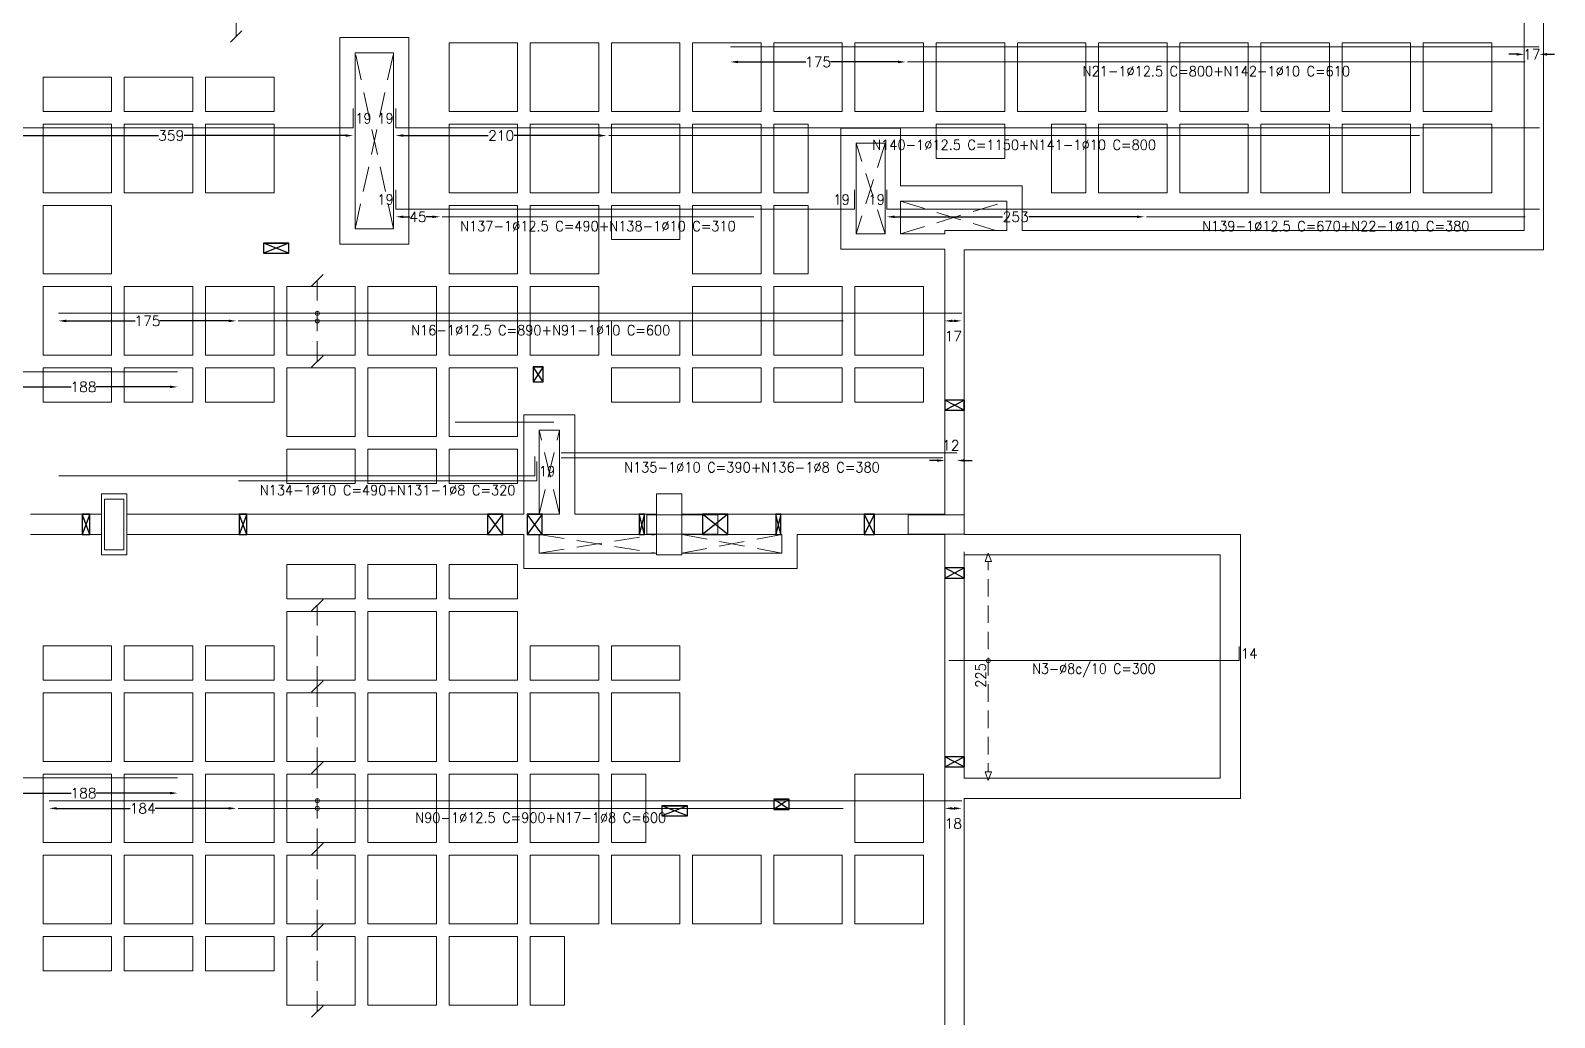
# Model space of a CAD drawing. Header units: millimetres. Extents: x -32 to 332, y -138 to 116.
# Drawn here: x 205.79 to 235.82, y -105.88 to -86.44 of the extents above; entities that cross this region are included whole.
import ezdxf
from ezdxf.enums import TextEntityAlignment as Align

# ---------------------------------------------------------------- set-up
doc = ezdxf.new("R2010")
doc.units = ezdxf.units.MM
doc.linetypes.add('TRAZO_HUECO', pattern=[0.75, 0.5, -0.25])
doc.layers.add('A-COT-01', color=9, linetype='Continuous')
doc.layers.add('FURAÇÃO', color=8, linetype='Continuous')
for name, color, linetype, lineweight in [('ARR_L_I_IG_DIST', 8, 'Continuous', 0), ('ARR_L_I_IG_LINHA', 2, 'Continuous', 0), ('ARR_L_I_IG_MARCA', 2, 'Continuous', 9), ('ARR_L_I_POSICAO', 4, 'Continuous', 9), ('ARR_LONG_INF', 6, 'Continuous', 15), ('ARR_LONG_INF_TXT', 1, 'Continuous', 9), ('LJ_NERV_RETI', 8, 'Continuous', 9), ('LJ_SIMB_ABER', 8, 'Continuous', 0), ('PA_NUM_ALTUR', 7, 'Continuous', 9), ('PILAR_CONCRETO', 8, 'Continuous', 0), ('PILAR_CONCRETO_APOIADO', 8, 'Continuous', 0), ('VIG_FACES', 8, 'Continuous', 0)]:
    doc.layers.add(name, color=color, linetype=linetype, lineweight=lineweight)
doc.styles.add('CYPETXT_0.3_romans', font='romans.shx', dxfattribs={"height": 0.2})
doc.styles.add('CYPETXT_romans', font='romans.shx', dxfattribs={"height": 0.2})
doc.dimstyles.new('cype_arrow', dxfattribs={"dimtxt": 0.18, "dimasz": 0.15, "dimexe": 0.075, "dimexo": 0.075, "dimgap": 0, "dimtad": 0, "dimdec": 4, "dimzin": 0, "dimdsep": 46, "dimtxsty": 'CYPETXT_0.3_romans', "dimcen": 0.09, "dimadec": 0, "dimazin": 0, "dimtfac": 1, "dimtdec": 4, "dimtofl": 0, "dimtmove": 2, "dimatfit": 3, "dimfxl": 1, "dimtolj": 1, "dimtzin": 0, "dimarcsym": 0})

# ---------------------------------------------------------------- blocks, each defined once
blk = doc.blocks.new('Forma 2PvtoTipo')
at = {"layer": 'FURAÇÃO', "color": 8}
for points in [[(617.049, -89.748), (617.049, -89.548), (616.549, -89.548), (616.549, -89.748), (617.049, -89.748), (616.549, -89.548), (617.049, -89.548), (616.549, -89.748)], [(622.06, -92.285), (622.06, -91.985), (621.86, -91.985), (621.86, -92.285), (622.06, -92.285), (621.86, -91.985), (622.06, -91.985), (621.86, -92.285)], [(629.973, -92.841), (630.353, -92.841), (630.353, -92.641), (629.973, -92.641), (629.973, -92.841), (630.353, -92.641), (630.353, -92.841), (629.973, -92.641)], [(613.124, -95.29), (613.124, -94.89), (612.974, -94.89), (612.974, -95.29), (613.124, -95.29), (612.974, -94.89), (613.124, -94.89), (612.974, -95.29)], [(616.22, -95.29), (616.22, -94.89), (616.07, -94.89), (616.07, -95.29), (616.22, -95.29), (616.07, -94.89), (616.22, -94.89), (616.07, -95.29)], [(621.261, -95.29), (621.261, -94.89), (620.961, -94.89), (620.961, -95.29), (621.261, -95.29), (620.961, -94.89), (621.261, -94.89), (620.961, -95.29)], [(622.042, -95.29), (622.042, -94.89), (621.742, -94.89), (621.742, -95.29), (622.042, -95.29), (621.742, -94.89), (622.042, -94.89), (621.742, -95.29)], [(624.053, -95.29), (624.053, -94.89), (623.953, -94.89), (623.953, -95.29), (624.053, -95.29), (623.953, -94.89), (624.053, -94.89), (623.953, -95.29)], [(625.701, -95.29), (625.701, -94.89), (625.201, -94.89), (625.2, -95.29), (625.701, -95.29), (625.201, -94.89), (625.701, -94.89), (625.2, -95.29)], [(626.742, -95.29), (626.742, -94.89), (626.642, -94.89), (626.642, -95.29), (626.742, -95.29), (626.642, -94.89), (626.742, -94.89), (626.642, -95.29)], [(628.587, -95.29), (628.587, -94.89), (628.387, -94.89), (628.387, -95.29), (628.587, -95.29), (628.387, -94.89), (628.587, -94.89), (628.387, -95.29)], [(629.973, -96.147), (630.353, -96.147), (630.353, -95.947), (629.973, -95.947), (629.973, -96.147), (630.353, -95.947), (630.353, -96.147), (629.973, -95.947)], [(629.973, -99.865), (630.353, -99.865), (630.353, -99.665), (629.973, -99.665), (629.973, -99.865), (630.353, -99.665), (630.353, -99.865), (629.973, -99.665)], [(626.904, -100.702), (626.904, -100.502), (626.604, -100.502), (626.604, -100.702), (626.904, -100.702), (626.604, -100.502), (626.904, -100.502), (626.604, -100.702)], [(624.9, -100.832), (624.9, -100.632), (624.4, -100.632), (624.4, -100.832), (624.9, -100.832), (624.4, -100.632), (624.9, -100.632), (624.4, -100.832)]]:
    blk.add_lwpolyline(points, dxfattribs=at)
at = {"layer": 'LJ_NERV_RETI', "color": 8}
for points in [[(621.554, -86.957), (621.554, -85.607), (620.204, -85.607), (620.204, -86.957)], [(623.154, -86.957), (623.154, -85.607), (621.804, -85.607), (621.804, -86.957)], [(624.754, -86.957), (624.754, -85.607), (623.404, -85.607), (623.404, -86.957)], [(626.354, -86.957), (626.354, -85.607), (625.004, -85.607), (625.004, -86.957)], [(627.954, -86.957), (627.954, -85.607), (626.604, -85.607), (626.604, -86.957)], [(629.554, -86.957), (629.554, -85.607), (628.204, -85.607), (628.204, -86.957)], [(631.154, -86.957), (631.154, -85.607), (629.804, -85.607), (629.804, -86.957)], [(632.754, -86.957), (632.754, -85.607), (631.404, -85.607), (631.404, -86.957)], [(634.354, -86.957), (634.354, -85.607), (633.004, -85.607), (633.004, -86.957)], [(635.954, -86.957), (635.954, -85.607), (634.604, -85.607), (634.604, -86.957)], [(637.554, -86.957), (637.554, -85.607), (636.204, -85.607), (636.204, -86.957)], [(639.154, -86.957), (639.154, -85.607), (637.804, -85.607), (637.804, -86.957)], [(640.754, -86.957), (640.754, -85.607), (639.404, -85.607), (639.404, -86.957)], [(613.554, -86.957), (613.554, -86.282), (612.204, -86.282), (612.204, -86.957)], [(615.154, -86.957), (615.154, -86.282), (613.804, -86.282), (613.804, -86.957)], [(616.754, -86.957), (616.754, -86.282), (615.404, -86.282), (615.404, -86.957)], [(613.554, -88.557), (613.554, -87.207), (612.204, -87.207), (612.204, -88.557)], [(615.154, -88.557), (615.154, -87.207), (613.804, -87.207), (613.804, -88.557)], [(616.754, -88.557), (616.754, -87.207), (615.404, -87.207), (615.404, -88.557)], [(621.554, -88.557), (621.554, -87.207), (620.204, -87.207), (620.204, -88.557)], [(623.154, -88.557), (623.154, -87.207), (621.804, -87.207), (621.804, -88.557)], [(624.754, -88.557), (624.754, -87.207), (623.404, -87.207), (623.404, -88.557)], [(626.354, -88.557), (626.354, -87.207), (625.004, -87.207), (625.004, -88.557)], [(627.279, -88.557), (627.279, -87.207), (626.604, -87.207), (626.604, -88.557)], [(631.154, -87.882), (631.154, -87.207), (629.804, -87.207), (629.804, -87.882)], [(632.754, -88.557), (632.754, -87.207), (632.079, -87.207), (632.079, -88.557)], [(634.354, -88.557), (634.354, -87.207), (633.004, -87.207), (633.004, -88.557)], [(635.954, -88.557), (635.954, -87.207), (634.604, -87.207), (634.604, -88.557)], [(637.554, -88.557), (637.554, -87.207), (636.204, -87.207), (636.204, -88.557)], [(639.154, -88.557), (639.154, -87.207), (637.804, -87.207), (637.804, -88.557)], [(640.754, -88.557), (640.754, -87.207), (639.404, -87.207), (639.404, -88.557)], [(613.554, -90.157), (613.554, -88.807), (612.204, -88.807), (612.204, -90.157)], [(621.554, -90.157), (621.554, -88.807), (620.204, -88.807), (620.204, -90.157)], [(623.154, -90.157), (623.154, -88.807), (621.804, -88.807), (621.804, -90.157)], [(624.754, -89.482), (624.754, -88.807), (623.404, -88.807), (623.404, -89.482)], [(626.354, -90.157), (626.354, -88.807), (625.004, -88.807), (625.004, -90.157)], [(627.279, -90.157), (627.279, -88.807), (626.604, -88.807), (626.604, -90.157)], [(613.554, -91.757), (613.554, -90.407), (612.204, -90.407), (612.204, -91.757)], [(615.154, -91.757), (615.154, -90.407), (613.804, -90.407), (613.804, -91.757)], [(616.754, -91.757), (616.754, -90.407), (615.404, -90.407), (615.404, -91.757)], [(618.354, -91.757), (618.354, -90.407), (617.004, -90.407), (617.004, -91.757)], [(619.954, -91.757), (619.954, -90.407), (618.604, -90.407), (618.604, -91.757)], [(621.554, -91.757), (621.554, -90.407), (620.204, -90.407), (620.204, -91.757)], [(623.154, -91.757), (623.154, -90.407), (621.804, -90.407), (621.804, -91.757)], [(626.354, -91.757), (626.354, -90.407), (625.004, -90.407), (625.004, -91.757)], [(627.954, -91.757), (627.954, -90.407), (626.604, -90.407), (626.604, -91.757)], [(629.554, -91.757), (629.554, -90.407), (628.204, -90.407), (628.204, -91.757)], [(624.754, -91.757), (624.754, -91.082), (623.404, -91.082), (623.404, -91.757)], [(613.554, -92.682), (613.554, -92.007), (612.204, -92.007), (612.204, -92.682)], [(615.154, -92.682), (615.154, -92.007), (613.804, -92.007), (613.804, -92.682)], [(616.754, -92.682), (616.754, -92.007), (615.404, -92.007), (615.404, -92.682)], [(618.354, -93.357), (618.354, -92.007), (617.004, -92.007), (617.004, -93.357)], [(619.954, -93.357), (619.954, -92.007), (618.604, -92.007), (618.604, -93.357)], [(621.554, -93.357), (621.554, -92.007), (620.204, -92.007), (620.204, -93.357)], [(624.754, -92.682), (624.754, -92.007), (623.404, -92.007), (623.404, -92.682)], [(626.354, -92.682), (626.354, -92.007), (625.004, -92.007), (625.004, -92.682)], [(627.954, -92.682), (627.954, -92.007), (626.604, -92.007), (626.604, -92.682)], [(629.554, -92.682), (629.554, -92.007), (628.204, -92.007), (628.204, -92.682)], [(618.354, -94.282), (618.354, -93.607), (617.004, -93.607), (617.004, -94.282)], [(619.954, -94.282), (619.954, -93.607), (618.604, -93.607), (618.604, -94.282)], [(621.554, -94.282), (621.554, -93.607), (620.204, -93.607), (620.204, -94.282)], [(618.354, -96.557), (618.354, -95.882), (617.004, -95.882), (617.004, -96.557)], [(619.954, -96.557), (619.954, -95.882), (618.604, -95.882), (618.604, -96.557)], [(621.554, -96.557), (621.554, -95.882), (620.204, -95.882), (620.204, -96.557)], [(618.354, -98.157), (618.354, -96.807), (617.004, -96.807), (617.004, -98.157)], [(619.954, -98.157), (619.954, -96.807), (618.604, -96.807), (618.604, -98.157)], [(621.554, -98.157), (621.554, -96.807), (620.204, -96.807), (620.204, -98.157)], [(613.554, -98.157), (613.554, -97.482), (612.204, -97.482), (612.204, -98.157)], [(615.154, -98.157), (615.154, -97.482), (613.804, -97.482), (613.804, -98.157)], [(616.754, -98.157), (616.754, -97.482), (615.404, -97.482), (615.404, -98.157)], [(623.154, -98.157), (623.154, -97.482), (621.804, -97.482), (621.804, -98.157)], [(624.754, -98.157), (624.754, -97.482), (623.404, -97.482), (623.404, -98.157)], [(613.554, -99.757), (613.554, -98.407), (612.204, -98.407), (612.204, -99.757)], [(615.154, -99.757), (615.154, -98.407), (613.804, -98.407), (613.804, -99.757)], [(616.754, -99.757), (616.754, -98.407), (615.404, -98.407), (615.404, -99.757)], [(618.354, -99.757), (618.354, -98.407), (617.004, -98.407), (617.004, -99.757)], [(619.954, -99.757), (619.954, -98.407), (618.604, -98.407), (618.604, -99.757)], [(621.554, -99.757), (621.554, -98.407), (620.204, -98.407), (620.204, -99.757)], [(623.154, -99.757), (623.154, -98.407), (621.804, -98.407), (621.804, -99.757)], [(624.754, -99.757), (624.754, -98.407), (623.404, -98.407), (623.404, -99.757)], [(613.554, -101.357), (613.554, -100.007), (612.204, -100.007), (612.204, -101.357)], [(615.154, -101.357), (615.154, -100.007), (613.804, -100.007), (613.804, -101.357)], [(616.754, -101.357), (616.754, -100.007), (615.404, -100.007), (615.404, -101.357)], [(618.354, -101.357), (618.354, -100.007), (617.004, -100.007), (617.004, -101.357)], [(619.954, -101.357), (619.954, -100.007), (618.604, -100.007), (618.604, -101.357)], [(621.554, -101.357), (621.554, -100.007), (620.204, -100.007), (620.204, -101.357)], [(623.154, -101.357), (623.154, -100.007), (621.804, -100.007), (621.804, -101.357)], [(624.079, -101.357), (624.079, -100.007), (623.404, -100.007), (623.404, -101.357)], [(629.554, -101.357), (629.554, -100.007), (628.204, -100.007), (628.204, -101.357)], [(613.554, -102.957), (613.554, -101.607), (612.204, -101.607), (612.204, -102.957)], [(615.154, -102.957), (615.154, -101.607), (613.804, -101.607), (613.804, -102.957)], [(616.754, -102.957), (616.754, -101.607), (615.404, -101.607), (615.404, -102.957)], [(618.354, -102.957), (618.354, -101.607), (617.004, -101.607), (617.004, -102.957)], [(619.954, -102.957), (619.954, -101.607), (618.604, -101.607), (618.604, -102.957)], [(621.554, -102.957), (621.554, -101.607), (620.204, -101.607), (620.204, -102.957)], [(623.154, -102.957), (623.154, -101.607), (621.804, -101.607), (621.804, -102.957)], [(624.754, -102.957), (624.754, -101.607), (623.404, -101.607), (623.404, -102.957)], [(626.354, -102.957), (626.354, -101.607), (625.004, -101.607), (625.004, -102.957)], [(627.954, -102.957), (627.954, -101.607), (626.604, -101.607), (626.604, -102.957)], [(629.554, -102.957), (629.554, -101.607), (628.204, -101.607), (628.204, -102.957)], [(613.554, -103.882), (613.554, -103.207), (612.204, -103.207), (612.204, -103.882)], [(615.154, -103.882), (615.154, -103.207), (613.804, -103.207), (613.804, -103.882)], [(616.754, -103.882), (616.754, -103.207), (615.404, -103.207), (615.404, -103.882)], [(618.354, -104.557), (618.354, -103.207), (617.004, -103.207), (617.004, -104.557)], [(619.954, -104.557), (619.954, -103.207), (618.604, -103.207), (618.604, -104.557)], [(621.554, -104.557), (621.554, -103.207), (620.204, -103.207), (620.204, -104.557)], [(622.479, -104.557), (622.479, -103.207), (621.804, -103.207), (621.804, -104.557)]]:
    blk.add_lwpolyline(points, close=True, dxfattribs=at)
at = {"layer": 'LJ_SIMB_ABER', "color": 8, "linetype": 'TRAZO_HUECO'}
for p, q in [((619.11, -89.268), (618.354, -85.8)), ((618.354, -89.268), (619.11, -85.8)), ((628.798, -87.585), (628.228, -89.37)), ((628.798, -89.37), (628.228, -87.585)), ((629.098, -89.37), (631.198, -88.725)), ((629.098, -88.725), (630.971, -89.3)), ((622.38, -94.89), (621.98, -93.233)), ((621.98, -94.89), (622.38, -93.233)), ((621.98, -95.658), (624.293, -95.29)), ((621.98, -95.29), (624.293, -95.658)), ((626.765, -95.658), (624.793, -95.29)), ((624.793, -95.658), (626.765, -95.29))]:
    blk.add_line(p, q, dxfattribs=at)
at = {"layer": 'PA_NUM_ALTUR', "color": 8}
blk.add_line((622.271, -93.079), (620.321, -93.079), dxfattribs=at)
at = {"layer": 'PILAR_CONCRETO', "color": 8}
for points in [[(613.353, -95.69), (613.853, -95.69), (613.853, -94.49), (613.353, -94.49), (613.353, -95.69)], [(613.413, -95.59), (613.793, -95.59), (613.793, -94.59), (613.413, -94.59), (613.413, -95.59)], [(624.293, -95.69), (624.793, -95.69), (624.793, -94.49), (624.293, -94.49), (624.293, -95.69)], [(624.103, -95.28), (625.503, -95.28), (625.503, -94.9), (624.103, -94.9), (624.103, -95.28)], [(629.253, -95.281), (630.353, -95.281), (630.353, -94.901), (629.253, -94.901), (629.253, -95.281)]]:
    blk.add_lwpolyline(points, close=True, dxfattribs=at)
at = {"layer": 'PILAR_CONCRETO_APOIADO', "color": 8}
for points in [[(613.413, -95.59), (613.793, -95.59), (613.793, -94.59), (613.413, -94.59), (613.413, -95.59)], [(624.103, -95.28), (625.503, -95.28), (625.503, -94.9), (624.103, -94.9), (624.103, -95.28)], [(629.253, -95.281), (630.353, -95.281), (630.353, -94.901), (629.253, -94.901), (629.253, -95.281)]]:
    blk.add_lwpolyline(points, close=True, dxfattribs=at)
at = {"layer": 'VIG_FACES', "color": 8}
for p, q in [((641.393, -84.08), (641.393, -89.3)), ((641.773, -84.08), (641.773, -89.68)), ((618.054, -85.5), (619.41, -85.5)), ((618.054, -89.568), (618.054, -85.5)), ((619.41, -85.5), (619.41, -89.568)), ((618.354, -85.8), (619.11, -85.8)), ((618.354, -89.268), (618.354, -85.8)), ((619.11, -85.8), (619.11, -89.268)), ((627.928, -87.285), (629.098, -87.285)), ((627.928, -89.67), (627.928, -87.285)), ((629.098, -87.285), (629.098, -88.425)), ((628.228, -87.585), (628.798, -87.585)), ((628.228, -89.37), (628.228, -87.585)), ((628.798, -87.585), (628.798, -89.37)), ((629.098, -88.425), (631.498, -88.425)), ((631.498, -88.425), (631.498, -89.3)), ((629.098, -88.725), (629.098, -89.37)), ((629.098, -88.725), (631.198, -88.725)), ((631.198, -88.725), (631.198, -89.3)), ((619.11, -89.268), (618.354, -89.268)), ((628.798, -89.37), (628.228, -89.37)), ((629.973, -89.37), (629.098, -89.37)), ((629.973, -89.3), (631.198, -89.3)), ((629.973, -89.3), (629.973, -89.37)), ((631.498, -89.3), (641.393, -89.3)), ((619.41, -89.568), (618.054, -89.568)), ((629.973, -89.67), (627.928, -89.67)), ((629.973, -89.67), (629.973, -91.756)), ((630.353, -89.68), (641.773, -89.68)), ((630.353, -89.68), (630.353, -94.901)), ((629.973, -91.758), (629.973, -94.89)), ((621.68, -94.89), (621.68, -92.933)), ((621.68, -92.933), (622.68, -92.933)), ((622.68, -92.933), (622.68, -94.89)), ((621.98, -94.89), (621.98, -93.233)), ((621.98, -93.233), (622.38, -93.233)), ((622.38, -93.233), (622.38, -94.89)), ((613.353, -94.89), (611.955, -94.89)), ((615.403, -94.89), (613.853, -94.89)), ((621.553, -94.89), (615.405, -94.89)), ((621.68, -94.89), (621.555, -94.89)), ((622.38, -94.89), (621.98, -94.89)), ((624.293, -94.89), (622.68, -94.89)), ((626.603, -94.89), (624.793, -94.89)), ((627.953, -94.89), (626.605, -94.89)), ((629.973, -94.89), (627.955, -94.89)), ((613.353, -95.29), (611.955, -95.29)), ((615.403, -95.29), (613.853, -95.29)), ((621.553, -95.29), (615.405, -95.29)), ((621.68, -95.29), (621.555, -95.29)), ((621.68, -95.29), (621.68, -95.958)), ((624.293, -95.29), (621.98, -95.29)), ((621.98, -95.29), (621.98, -95.658)), ((626.765, -95.29), (624.793, -95.29)), ((626.765, -95.29), (626.765, -95.658)), ((627.953, -95.29), (627.065, -95.29)), ((627.065, -95.29), (627.065, -95.958)), ((629.973, -95.29), (627.955, -95.29)), ((629.973, -95.29), (629.973, -98.406)), ((630.353, -95.281), (630.353, -95.29)), ((635.803, -95.29), (630.353, -95.29)), ((635.803, -100.49), (635.803, -95.29)), ((624.293, -95.658), (621.98, -95.658)), ((626.765, -95.658), (624.793, -95.658)), ((630.353, -95.627), (630.353, -100.09)), ((635.403, -95.69), (630.353, -95.69)), ((635.403, -100.09), (635.403, -95.69)), ((624.543, -95.958), (621.68, -95.958)), ((626.603, -95.958), (624.543, -95.958)), ((627.065, -95.958), (626.605, -95.958)), ((629.973, -98.408), (629.973, -102.956)), ((630.353, -100.09), (635.403, -100.09)), ((630.353, -100.49), (635.803, -100.49)), ((630.353, -100.49), (630.353, -106.1)), ((629.973, -102.958), (629.973, -106.09))]:
    blk.add_line(p, q, dxfattribs=at)
blk = doc.blocks.new('*D167')
at = {"layer": 'ARR_L_I_POSICAO', "color": 0, "lineweight": -2, "transparency": 16777216}
for p, q in [((205.126, -88.511), (208.308, -88.511)), ((211.995, -88.511), (208.813, -88.511))]:
    blk.add_line(p, q, dxfattribs=at)
at = {"layer": 'ARR_L_I_POSICAO', "color": 0, "transparency": 16777216}
for points in [[(205.126, -88.486), (205.126, -88.536), (204.976, -88.511)], [(211.995, -88.486), (211.995, -88.536), (212.145, -88.511)]]:
    blk.add_solid(points, dxfattribs=at)
at = {"layer": 'DEFPOINTS', "color": 0, "transparency": 16777216}
for p in [(204.976, -88.511), (212.145, -88.511), (212.145, -88.511)]:
    blk.add_point(p, dxfattribs=at)
at = {"layer": 'ARR_L_I_POSICAO', "color": 0, "transparency": 16777216, "insert": (208.56, -88.511), "char_height": 0.2, "attachment_point": 5, "style": 'CYPETXT_0.3_romans'}
blk.add_mtext('\\A1;359', dxfattribs=at)
blk = doc.blocks.new('*D273')
at = {"layer": 'ARR_L_I_POSICAO', "color": 0, "lineweight": -2, "transparency": 16777216}
for p, q in [((205.126, -101.461), (206.589, -101.461)), ((208.537, -101.461), (207.074, -101.461))]:
    blk.add_line(p, q, dxfattribs=at)
at = {"layer": 'ARR_L_I_POSICAO', "color": 0, "transparency": 16777216}
for points in [[(205.126, -101.436), (205.126, -101.486), (204.976, -101.461)], [(208.537, -101.436), (208.537, -101.486), (208.687, -101.461)]]:
    blk.add_solid(points, dxfattribs=at)
at = {"layer": 'DEFPOINTS', "color": 0, "transparency": 16777216}
for p in [(204.976, -101.461), (208.687, -101.461), (208.687, -101.461)]:
    blk.add_point(p, dxfattribs=at)
at = {"layer": 'ARR_L_I_POSICAO', "color": 0, "transparency": 16777216, "insert": (206.831, -101.461), "char_height": 0.2, "attachment_point": 5, "style": 'CYPETXT_0.3_romans'}
blk.add_mtext('\\A1;188', dxfattribs=at)
blk = doc.blocks.new('*D274')
at = {"layer": 'ARR_L_I_POSICAO', "color": 0, "lineweight": -2, "transparency": 16777216}
blk.add_line((223.955, -101.761), (223.99, -101.761), dxfattribs=at)
at = {"layer": 'ARR_L_I_POSICAO', "color": 0, "transparency": 16777216}
for points in [[(223.955, -101.736), (223.955, -101.786), (223.805, -101.761)], [(223.99, -101.736), (223.99, -101.786), (224.14, -101.761)]]:
    blk.add_solid(points, dxfattribs=at)
at = {"layer": 'DEFPOINTS', "color": 0, "transparency": 16777216}
for p in [(223.805, -101.761), (224.14, -101.761), (224.14, -101.761)]:
    blk.add_point(p, dxfattribs=at)
at = {"layer": 'ARR_L_I_POSICAO', "color": 0, "transparency": 16777216, "insert": (223.973, -102.061), "char_height": 0.2, "attachment_point": 5, "rotation": 0.0001, "style": 'CYPETXT_0.3_romans'}
blk.add_mtext('\\A1;18', dxfattribs=at)
blk = doc.blocks.new('*D275')
at = {"layer": 'ARR_L_I_POSICAO', "color": 0, "lineweight": -2, "transparency": 16777216}
for p, q in [((206.303, -101.761), (207.75, -101.761)), ((209.692, -101.761), (208.245, -101.761))]:
    blk.add_line(p, q, dxfattribs=at)
at = {"layer": 'ARR_L_I_POSICAO', "color": 0, "transparency": 16777216}
for points in [[(206.303, -101.736), (206.303, -101.786), (206.153, -101.761)], [(209.692, -101.736), (209.692, -101.786), (209.842, -101.761)]]:
    blk.add_solid(points, dxfattribs=at)
at = {"layer": 'DEFPOINTS', "color": 0, "transparency": 16777216}
for p in [(206.153, -101.761), (209.842, -101.761), (209.842, -101.761)]:
    blk.add_point(p, dxfattribs=at)
at = {"layer": 'ARR_L_I_POSICAO', "color": 0, "transparency": 16777216, "insert": (207.998, -101.761), "char_height": 0.2, "attachment_point": 5, "style": 'CYPETXT_0.3_romans'}
blk.add_mtext('\\A1;184', dxfattribs=at)
blk = doc.blocks.new('*D261')
at = {"layer": 'ARR_L_I_POSICAO', "color": 0, "lineweight": -2, "transparency": 16777216}
for p, q in [((205.126, -93.461), (206.589, -93.461)), ((208.537, -93.461), (207.074, -93.461))]:
    blk.add_line(p, q, dxfattribs=at)
at = {"layer": 'ARR_L_I_POSICAO', "color": 0, "transparency": 16777216}
for points in [[(205.126, -93.436), (205.126, -93.486), (204.976, -93.461)], [(208.537, -93.436), (208.537, -93.486), (208.687, -93.461)]]:
    blk.add_solid(points, dxfattribs=at)
at = {"layer": 'DEFPOINTS', "color": 0, "transparency": 16777216}
for p in [(204.976, -93.461), (208.687, -93.461), (208.687, -93.461)]:
    blk.add_point(p, dxfattribs=at)
at = {"layer": 'ARR_L_I_POSICAO', "color": 0, "transparency": 16777216, "insert": (206.831, -93.461), "char_height": 0.2, "attachment_point": 5, "style": 'CYPETXT_0.3_romans'}
blk.add_mtext('\\A1;188', dxfattribs=at)
blk = doc.blocks.new('*D262')
at = {"layer": 'ARR_L_I_POSICAO', "color": 0, "lineweight": -2, "transparency": 16777216}
blk.add_line((223.955, -92.161), (223.99, -92.161), dxfattribs=at)
at = {"layer": 'ARR_L_I_POSICAO', "color": 0, "transparency": 16777216}
for points in [[(223.955, -92.136), (223.955, -92.186), (223.805, -92.161)], [(223.99, -92.136), (223.99, -92.186), (224.14, -92.161)]]:
    blk.add_solid(points, dxfattribs=at)
at = {"layer": 'DEFPOINTS', "color": 0, "transparency": 16777216}
for p in [(223.805, -92.161), (224.14, -92.161), (224.14, -92.161)]:
    blk.add_point(p, dxfattribs=at)
at = {"layer": 'ARR_L_I_POSICAO', "color": 0, "transparency": 16777216, "insert": (223.973, -92.461), "char_height": 0.2, "attachment_point": 5, "rotation": 359.9999, "style": 'CYPETXT_0.3_romans'}
blk.add_mtext('\\A1;17', dxfattribs=at)
blk = doc.blocks.new('*D263')
at = {"layer": 'ARR_L_I_POSICAO', "color": 0, "lineweight": -2, "transparency": 16777216}
for p, q in [((206.49, -92.161), (207.848, -92.161)), ((209.692, -92.161), (208.334, -92.161))]:
    blk.add_line(p, q, dxfattribs=at)
at = {"layer": 'ARR_L_I_POSICAO', "color": 0, "transparency": 16777216}
for points in [[(206.49, -92.136), (206.49, -92.186), (206.34, -92.161)], [(209.692, -92.136), (209.692, -92.186), (209.842, -92.161)]]:
    blk.add_solid(points, dxfattribs=at)
at = {"layer": 'DEFPOINTS', "color": 0, "transparency": 16777216}
for p in [(206.34, -92.161), (209.842, -92.161), (209.842, -92.161)]:
    blk.add_point(p, dxfattribs=at)
at = {"layer": 'ARR_L_I_POSICAO', "color": 0, "transparency": 16777216, "insert": (208.091, -92.161), "char_height": 0.2, "attachment_point": 5, "style": 'CYPETXT_0.3_romans'}
blk.add_mtext('\\A1;175', dxfattribs=at)
blk = doc.blocks.new('*D84')
at = {"layer": 'ARR_L_I_POSICAO', "color": 0, "lineweight": -2, "transparency": 16777216}
for p, q in [((223.655, -94.911), (223.505, -94.911)), ((224.195, -94.911), (224.345, -94.911))]:
    blk.add_line(p, q, dxfattribs=at)
at = {"layer": 'ARR_L_I_POSICAO', "color": 0, "transparency": 16777216}
for points in [[(223.655, -94.886), (223.655, -94.936), (223.805, -94.911)], [(224.195, -94.886), (224.195, -94.936), (224.045, -94.911)]]:
    blk.add_solid(points, dxfattribs=at)
at = {"layer": 'DEFPOINTS', "color": 0, "transparency": 16777216}
for p in [(223.805, -94.911), (224.045, -94.911), (224.045, -94.911)]:
    blk.add_point(p, dxfattribs=at)
at = {"layer": 'ARR_L_I_POSICAO', "color": 0, "transparency": 16777216, "insert": (223.925, -94.611), "char_height": 0.2, "attachment_point": 5, "rotation": 0.0006, "style": 'CYPETXT_0.3_romans'}
blk.add_mtext('\\A1;12', dxfattribs=at)
blk = doc.blocks.new('*D85')
at = {"layer": 'ARR_L_I_POSICAO', "color": 0, "lineweight": -2, "transparency": 16777216}
for p, q in [((213.135, -90.111), (213.26, -90.111)), ((213.709, -90.111), (213.584, -90.111))]:
    blk.add_line(p, q, dxfattribs=at)
at = {"layer": 'ARR_L_I_POSICAO', "color": 0, "transparency": 16777216}
for points in [[(213.135, -90.086), (213.135, -90.136), (212.985, -90.111)], [(213.709, -90.086), (213.709, -90.136), (213.859, -90.111)]]:
    blk.add_solid(points, dxfattribs=at)
at = {"layer": 'DEFPOINTS', "color": 0, "transparency": 16777216}
for p in [(212.985, -90.111), (213.859, -90.111), (213.859, -90.111)]:
    blk.add_point(p, dxfattribs=at)
at = {"layer": 'ARR_L_I_POSICAO', "color": 0, "transparency": 16777216, "insert": (213.422, -90.111), "char_height": 0.2, "attachment_point": 5, "style": 'CYPETXT_0.3_romans'}
blk.add_mtext('\\A1;45', dxfattribs=at)
blk = doc.blocks.new('*D86')
at = {"layer": 'ARR_L_I_POSICAO', "color": 0, "lineweight": -2, "transparency": 16777216}
for p, q in [((222.815, -90.111), (224.946, -90.111)), ((227.591, -90.111), (225.46, -90.111))]:
    blk.add_line(p, q, dxfattribs=at)
at = {"layer": 'ARR_L_I_POSICAO', "color": 0, "transparency": 16777216}
for points in [[(222.815, -90.086), (222.815, -90.136), (222.665, -90.111)], [(227.591, -90.086), (227.591, -90.136), (227.741, -90.111)]]:
    blk.add_solid(points, dxfattribs=at)
at = {"layer": 'DEFPOINTS', "color": 0, "transparency": 16777216}
for p in [(222.665, -90.111), (227.741, -90.111), (227.741, -90.111)]:
    blk.add_point(p, dxfattribs=at)
at = {"layer": 'ARR_L_I_POSICAO', "color": 0, "transparency": 16777216, "insert": (225.203, -90.111), "char_height": 0.2, "attachment_point": 5, "style": 'CYPETXT_0.3_romans'}
blk.add_mtext('\\A1;253', dxfattribs=at)
blk = doc.blocks.new('*D87')
at = {"layer": 'ARR_L_I_POSICAO', "color": 0, "lineweight": -2, "transparency": 16777216}
for p, q in [((213.135, -88.511), (214.806, -88.511)), ((216.992, -88.511), (215.321, -88.511))]:
    blk.add_line(p, q, dxfattribs=at)
at = {"layer": 'ARR_L_I_POSICAO', "color": 0, "transparency": 16777216}
for points in [[(213.135, -88.486), (213.135, -88.536), (212.985, -88.511)], [(216.992, -88.486), (216.992, -88.536), (217.142, -88.511)]]:
    blk.add_solid(points, dxfattribs=at)
at = {"layer": 'DEFPOINTS', "color": 0, "transparency": 16777216}
for p in [(212.985, -88.511), (217.142, -88.511), (217.142, -88.511)]:
    blk.add_point(p, dxfattribs=at)
at = {"layer": 'ARR_L_I_POSICAO', "color": 0, "transparency": 16777216, "insert": (215.064, -88.511), "char_height": 0.2, "attachment_point": 5, "style": 'CYPETXT_0.3_romans'}
blk.add_mtext('\\A1;210', dxfattribs=at)
blk = doc.blocks.new('*D88')
at = {"layer": 'ARR_L_I_POSICAO', "color": 0, "lineweight": -2, "transparency": 16777216}
for p, q in [((235.075, -86.911), (234.925, -86.911)), ((235.672, -86.911), (235.822, -86.911))]:
    blk.add_line(p, q, dxfattribs=at)
at = {"layer": 'ARR_L_I_POSICAO', "color": 0, "transparency": 16777216}
for points in [[(235.075, -86.886), (235.075, -86.936), (235.225, -86.911)], [(235.672, -86.886), (235.672, -86.936), (235.522, -86.911)]]:
    blk.add_solid(points, dxfattribs=at)
at = {"layer": 'DEFPOINTS', "color": 0, "transparency": 16777216}
for p in [(235.225, -86.911), (235.522, -86.911), (235.522, -86.911)]:
    blk.add_point(p, dxfattribs=at)
at = {"layer": 'ARR_L_I_POSICAO', "color": 0, "transparency": 16777216, "insert": (235.374, -86.911), "char_height": 0.2, "attachment_point": 5, "rotation": 0.0005, "style": 'CYPETXT_0.3_romans'}
blk.add_mtext('\\A1;17', dxfattribs=at)
blk = doc.blocks.new('*D89')
at = {"layer": 'ARR_L_I_POSICAO', "color": 0, "lineweight": -2, "transparency": 16777216}
for p, q in [((219.732, -87.061), (221.065, -87.061)), ((222.883, -87.061), (221.55, -87.061))]:
    blk.add_line(p, q, dxfattribs=at)
at = {"layer": 'ARR_L_I_POSICAO', "color": 0, "transparency": 16777216}
for points in [[(219.732, -87.036), (219.732, -87.086), (219.582, -87.061)], [(222.883, -87.036), (222.883, -87.086), (223.033, -87.061)]]:
    blk.add_solid(points, dxfattribs=at)
at = {"layer": 'DEFPOINTS', "color": 0, "transparency": 16777216}
for p in [(219.582, -87.061), (223.033, -87.061), (223.033, -87.061)]:
    blk.add_point(p, dxfattribs=at)
at = {"layer": 'ARR_L_I_POSICAO', "color": 0, "transparency": 16777216, "insert": (221.308, -87.061), "char_height": 0.2, "attachment_point": 5, "style": 'CYPETXT_0.3_romans'}
blk.add_mtext('\\A1;175', dxfattribs=at)

msp = doc.modelspace()

# ---------------------------------------------------------------- linework, layer by layer
at = {"layer": 'ARR_L_I_IG_LINHA'}
for p, q in [((209.83842, -86.56088), (209.83842, -86.16088)), ((211.43842, -91.76089), (211.43842, -91.36089)), ((211.43842, -92.36089), (211.43842, -91.96089)), ((211.43842, -92.96088), (211.43842, -92.56089)), ((211.43842, -98.16089), (211.43842, -97.76089)), ((211.43842, -98.76089), (211.43842, -98.36089)), ((211.43842, -99.76089), (211.43842, -98.96089)), ((211.43842, -100.36089), (211.43842, -99.96089)), ((211.43842, -101.36089), (211.43842, -100.56089)), ((211.43842, -101.96089), (211.43842, -101.56089)), ((211.43842, -102.96089), (211.43842, -102.16089)), ((211.43842, -103.56089), (211.43842, -103.16089)), ((211.43842, -104.56089), (211.43842, -103.76089)), ((211.43842, -105.16089), (211.43842, -104.76089)), ((211.43842, -105.76089), (211.43842, -105.36089))]:
    msp.add_line(p, q, dxfattribs=at)
for points in [[(224.66259, -96.89968), (224.60009, -96.89968), (224.66259, -96.73218), (224.72509, -96.89968), (224.66259, -96.89968)], [(224.66259, -101.04468), (224.72509, -101.04468), (224.66259, -101.21218), (224.60009, -101.04468), (224.66259, -101.04468)]]:
    msp.add_lwpolyline(points, close=True, dxfattribs=at)
for points in [[(224.66259, -97.07239), (224.66259, -96.89968)], [(224.66259, -97.59052), (224.66259, -97.2451)], [(224.66259, -98.10864), (224.66259, -97.76323)], [(224.66259, -98.62677), (224.66259, -98.28135)], [(224.66259, -99.14489), (224.66259, -98.79948)], [(224.66259, -99.66302), (224.66259, -99.3176)], [(224.66259, -100.18114), (224.66259, -99.83573)], [(224.66259, -100.69927), (224.66259, -100.35385)], [(224.66259, -101.04468), (224.66259, -100.87198)]]:
    msp.add_lwpolyline(points, dxfattribs=at)
for centre in [(211.43842, -92.01089), (211.43842, -92.16089), (224.66259, -98.85218), (211.43842, -101.61088), (211.43842, -101.76088)]:
    msp.add_circle(centre, 0.04, dxfattribs=at)
at = {"layer": 'ARR_L_I_IG_MARCA'}
for p, q in [((209.95156, -86.44775), (209.72528, -86.67402)), ((211.55156, -91.24775), (211.32528, -91.47402)), ((211.55156, -92.84775), (211.32528, -93.07402)), ((211.55156, -97.64775), (211.32528, -97.87402)), ((211.55156, -99.24775), (211.32528, -99.47402)), ((211.55156, -100.84775), (211.32528, -101.07402)), ((211.55156, -102.44775), (211.32528, -102.67402)), ((211.55156, -104.04775), (211.32528, -104.27403)), ((211.55156, -105.64775), (211.32528, -105.87402))]:
    msp.add_line(p, q, dxfattribs=at)
at = {"layer": 'ARR_LONG_INF'}
for points in [[(219.58209, -86.76088), (235.52209, -86.76088)], [(223.07309, -87.06088), (235.24142, -87.06088)], [(190.72709, -88.36089), (212.14509, -88.36089), (212.14509, -87.98089)], [(212.98509, -87.98089), (212.98509, -88.36089), (235.52509, -88.36089)], [(217.18209, -88.51089), (233.16209, -88.51089)], [(212.98509, -89.58089), (212.98509, -89.96089), (222.02509, -89.96089), (222.02509, -89.58089)], [(222.66509, -89.58089), (222.66509, -89.96089), (235.52509, -89.96089)], [(213.89948, -90.11089), (220.03948, -90.11089)], [(227.78142, -90.11089), (235.24142, -90.11089)], [(206.34009, -92.01089), (224.14009, -92.01089)], [(209.88209, -92.16089), (221.80209, -92.16089)], [(190.72709, -93.16088), (208.68709, -93.16088)], [(206.34509, -95.21088), (215.72509, -95.21088), (215.72509, -94.83088)], [(216.24509, -94.76088), (224.04509, -94.76088)], [(216.24509, -94.86088), (223.76509, -94.86088)], [(209.88509, -95.31088), (215.76509, -95.31088), (215.76509, -94.93088)], [(223.88509, -98.85218), (229.60509, -98.85218), (229.60509, -98.57218)], [(190.72709, -101.16088), (208.68709, -101.16088)], [(206.15309, -101.61088), (224.14009, -101.61088)], [(209.88209, -101.76088), (221.80209, -101.76088)]]:
    msp.add_lwpolyline(points, dxfattribs=at)

# ---------------------------------------------------------------- block references
at = {"layer": 'A-COT-01', "color": 1}
msp.add_blockref('Forma 2PvtoTipo', (-406.16805, -1.07881), dxfattribs=at)

# ---------------------------------------------------------------- texts
at = {"layer": 'ARR_L_I_IG_DIST', "style": 'CYPETXT_romans', "width": 0.895263}
msp.add_text('225', height=0.2, rotation=90, dxfattribs=at).set_placement((224.61259, -99.38818), (224.61259, -98.90218), align=Align.FIT)
at = {"layer": 'ARR_LONG_INF_TXT', "style": 'CYPETXT_romans'}
for s, width, p, p2 in [('N21-1%%c12.5 C=800+N142-1%%c10 C=610', 0.834299, (226.52325, -87.34422), (231.79125, -87.34422)), ('19', 0.945, (212.18509, -88.27089), (212.50909, -88.27089)), ('19', 0.945, (212.62109, -88.27089), (212.94509, -88.27089)), ('N140-1%%c12.5 C=1150+N141-1%%c10 C=800', 0.83522, (222.37609, -88.79422), (227.96809, -88.79422)), ('19', 0.945, (212.62109, -89.87089), (212.94509, -89.87089)), ('19', 0.945, (221.60903, -89.87089), (221.93303, -89.87089)), ('19', 0.945, (222.30109, -89.87089), (222.62509, -89.87089)), ('N137-1%%c12.5 C=490+N138-1%%c10 C=310', 0.834773, (214.25448, -90.39422), (219.68448, -90.39422)), ('N139-1%%c12.5 C=670+N22-1%%c10 C=380', 0.834299, (228.87742, -90.39422), (234.14542, -90.39422)), ('N16-1%%c12.5 C=890+N91-1%%c10 C=600', 0.833795, (213.28909, -92.44422), (218.39509, -92.44422)), ('19', 0.945, (215.80509, -95.22088), (216.12909, -95.22088)), ('N135-1%%c10 C=390+N136-1%%c8 C=380', 0.836019, (217.48509, -95.14422), (222.52509, -95.14422)), ('N134-1%%c10 C=490+N131-1%%c8 C=320', 0.836019, (210.30509, -95.59422), (215.34509, -95.59422)), ('14', 0.895263, (229.64509, -98.81218), (229.96909, -98.81218)), ('N3-%%c8c/10 C=300', 0.817788, (225.53009, -99.10885), (227.96009, -99.10885)), ('N90-1%%c12.5 C=900+N17-1%%c8 C=600', 0.833258, (213.37009, -102.04422), (218.31409, -102.04422))]:
    msp.add_text(s, height=0.2, dxfattribs=dict(at, width=width)).set_placement(p, p2, align=Align.FIT)

# ---------------------------------------------------------------- dimensions: what is measured, and where the dimension line sits
at = {"layer": 'ARR_L_I_POSICAO'}
for p1, p2, text, picture, middle in [((235.22509, -86.91089), (235.52209, -86.91088), '17', '*D88', (235.37359, -86.91088)), ((219.58209, -87.06088), (223.03309, -87.06088), '175', '*D89', (221.30759, -87.06088)), ((204.97565, -88.51089), (212.14509, -88.51089), '359', '*D167', (208.56037, -88.51089)), ((212.98509, -88.51089), (217.14209, -88.51089), '210', '*D87', (215.06359, -88.51089)), ((212.98509, -90.11089), (213.85948, -90.11089), '45', '*D85', (213.42229, -90.11089)), ((222.66509, -90.11089), (227.74142, -90.11089), '253', '*D86', (225.20325, -90.11089)), ((206.34009, -92.16089), (209.84209, -92.16089), '175', '*D263', (208.09109, -92.16089)), ((223.80509, -92.16089), (224.14009, -92.16089), '17', '*D262', (223.97259, -92.46089)), ((204.97565, -93.46088), (208.68709, -93.46088), '188', '*D261', (206.83137, -93.46088)), ((223.80509, -94.91089), (224.04509, -94.91088), '12', '*D84', (223.92508, -94.61088)), ((204.97565, -101.46088), (208.68709, -101.46088), '188', '*D273', (206.83137, -101.46088)), ((206.15309, -101.76088), (209.84209, -101.76088), '184', '*D275', (207.99759, -101.76088)), ((223.80509, -101.76089), (224.14009, -101.76088), '18', '*D274', (223.97259, -102.06089))]:
    dim = msp.add_aligned_dim(p1=p1, p2=p2, distance=0, text=text, dimstyle='cype_arrow', override={"dimexe": 0, "dimexo": 0}, dxfattribs=at)
    dim.commit()
    dim.dimension.update_dxf_attribs({"geometry": picture, "text_midpoint": middle})

doc.saveas('drawing.dxf')
